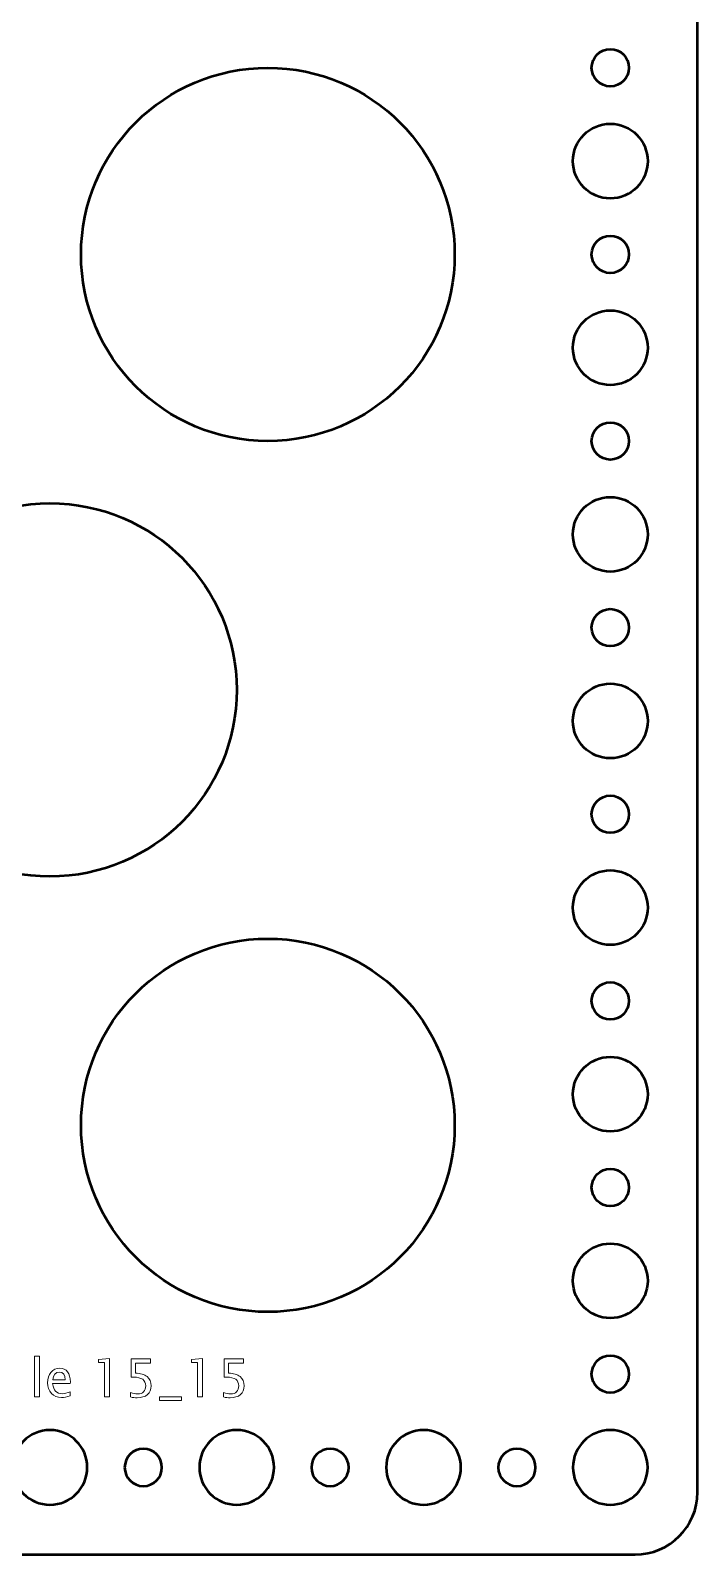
# Model space of a CAD drawing. Header units: centimetres. Extents: x -31.4 to 31.4, y -20.9 to 20.9.
# Drawn here: x 26.09 to 31.45, y -20.95 to -8.7 of the extents above; entities that cross this region are included whole.
import ezdxf

# ---------------------------------------------------------------- set-up
doc = ezdxf.new("R2010")
doc.units = ezdxf.units.CM
doc.header["$MEASUREMENT"] = 0
doc.layers.add('Layer 1', color=7, linetype='Continuous')

msp = doc.modelspace()

# ---------------------------------------------------------------- linework, layer by layer
at = {"layer": 'Layer 1', "lineweight": 53}
for centre, major_axis in [((30.75, -9), (0, 0.15)), ((28.00004, -10.50004), (0, 1.50004)), ((30.75001, -9.75001), (0, 0.30001)), ((30.75, -10.5), (0, 0.15)), ((30.75001, -11.25001), (0, 0.30001)), ((30.75, -12), (0, 0.15)), ((30.75001, -12.75001), (0, 0.30001)), ((26.25004, -14.00004), (0, 1.50004)), ((30.75, -13.5), (0, 0.15)), ((30.75001, -14.25001), (0, 0.30001)), ((30.75, -15), (0, 0.15)), ((30.75001, -15.75001), (0, 0.30001)), ((28.00004, -17.50004), (0, 1.50004)), ((30.75, -16.5), (0, 0.15)), ((30.75001, -17.25001), (0, 0.30001)), ((30.75, -18), (0, 0.15)), ((30.75001, -18.75001), (0, 0.30001)), ((30.75, -19.5), (0, 0.15))]:
    msp.add_ellipse(centre, major_axis=major_axis, ratio=1, dxfattribs=at)
for points, knots in [([(10.55, -20.45), (10.55, -20.45), (10.55, -0.55), (10.55, -0.55), (10.55, -0.55), (10.55, -0.27386), (10.77386, -0.05), (11.05, -0.05), (11.05, -0.05), (11.05, -0.05), (30.95, -0.05), (30.95, -0.05), (30.95, -0.05), (31.22614, -0.05), (31.45, -0.27386), (31.45, -0.55), (31.45, -0.55), (31.45, -0.55), (31.45, -20.45), (31.45, -20.45), (31.45, -20.45), (31.45, -20.72614), (31.22614, -20.95), (30.95, -20.95), (30.95, -20.95), (30.95, -20.95), (11.05, -20.95), (11.05, -20.95), (11.05, -20.95), (10.77386, -20.95), (10.55, -20.72614), (10.55, -20.45)], [0, 0, 0, 0, 0.11111111, 0.11111111, 0.11111111, 0.11111111, 0.22222222, 0.22222222, 0.22222222, 0.22222222, 0.33333333, 0.33333333, 0.33333333, 0.33333333, 0.44444444, 0.44444444, 0.44444444, 0.44444444, 0.55555556, 0.55555556, 0.55555556, 0.55555556, 0.66666667, 0.66666667, 0.66666667, 0.66666667, 0.77777778, 0.77777778, 0.77777778, 0.77777778, 1, 1, 1, 1]), ([(25.95, -20.25), (25.95, -20.08431), (26.08431, -19.95), (26.25, -19.95), (26.25, -19.95), (26.41569, -19.95), (26.55, -20.08431), (26.55, -20.25), (26.55, -20.25), (26.55, -20.41569), (26.41569, -20.55), (26.25, -20.55), (26.25, -20.55), (26.08431, -20.55), (25.95, -20.41569), (25.95, -20.25)], [0, 0, 0, 0, 0.2, 0.2, 0.2, 0.2, 0.4, 0.4, 0.4, 0.4, 0.6, 0.6, 0.6, 0.6, 1, 1, 1, 1]), ([(27.45, -20.25), (27.45, -20.08431), (27.58431, -19.95), (27.75, -19.95), (27.75, -19.95), (27.91569, -19.95), (28.05, -20.08431), (28.05, -20.25), (28.05, -20.25), (28.05, -20.41569), (27.91569, -20.55), (27.75, -20.55), (27.75, -20.55), (27.58431, -20.55), (27.45, -20.41569), (27.45, -20.25)], [0, 0, 0, 0, 0.2, 0.2, 0.2, 0.2, 0.4, 0.4, 0.4, 0.4, 0.6, 0.6, 0.6, 0.6, 1, 1, 1, 1]), ([(28.95, -20.25), (28.95, -20.08431), (29.08431, -19.95), (29.25, -19.95), (29.25, -19.95), (29.41569, -19.95), (29.55, -20.08431), (29.55, -20.25), (29.55, -20.25), (29.55, -20.41569), (29.41569, -20.55), (29.25, -20.55), (29.25, -20.55), (29.08431, -20.55), (28.95, -20.41569), (28.95, -20.25)], [0, 0, 0, 0, 0.2, 0.2, 0.2, 0.2, 0.4, 0.4, 0.4, 0.4, 0.6, 0.6, 0.6, 0.6, 1, 1, 1, 1]), ([(30.45, -20.25), (30.45, -20.08431), (30.58431, -19.95), (30.75, -19.95), (30.75, -19.95), (30.91569, -19.95), (31.05, -20.08431), (31.05, -20.25), (31.05, -20.25), (31.05, -20.41569), (30.91569, -20.55), (30.75, -20.55), (30.75, -20.55), (30.58431, -20.55), (30.45, -20.41569), (30.45, -20.25)], [0, 0, 0, 0, 0.2, 0.2, 0.2, 0.2, 0.4, 0.4, 0.4, 0.4, 0.6, 0.6, 0.6, 0.6, 1, 1, 1, 1]), ([(26.85, -20.25), (26.85, -20.16716), (26.91716, -20.1), (27, -20.1), (27, -20.1), (27.08284, -20.1), (27.15, -20.16716), (27.15, -20.25), (27.15, -20.25), (27.15, -20.33284), (27.08284, -20.4), (27, -20.4), (27, -20.4), (26.91716, -20.4), (26.85, -20.33284), (26.85, -20.25)], [0, 0, 0, 0, 0.2, 0.2, 0.2, 0.2, 0.4, 0.4, 0.4, 0.4, 0.6, 0.6, 0.6, 0.6, 1, 1, 1, 1]), ([(28.35, -20.25), (28.35, -20.16716), (28.41716, -20.1), (28.5, -20.1), (28.5, -20.1), (28.58284, -20.1), (28.65, -20.16716), (28.65, -20.25), (28.65, -20.25), (28.65, -20.33284), (28.58284, -20.4), (28.5, -20.4), (28.5, -20.4), (28.41716, -20.4), (28.35, -20.33284), (28.35, -20.25)], [0, 0, 0, 0, 0.2, 0.2, 0.2, 0.2, 0.4, 0.4, 0.4, 0.4, 0.6, 0.6, 0.6, 0.6, 1, 1, 1, 1]), ([(29.85, -20.25), (29.85, -20.16716), (29.91716, -20.1), (30, -20.1), (30, -20.1), (30.08284, -20.1), (30.15, -20.16716), (30.15, -20.25), (30.15, -20.25), (30.15, -20.33284), (30.08284, -20.4), (30, -20.4), (30, -20.4), (29.91716, -20.4), (29.85, -20.33284), (29.85, -20.25)], [0, 0, 0, 0, 0.2, 0.2, 0.2, 0.2, 0.4, 0.4, 0.4, 0.4, 0.6, 0.6, 0.6, 0.6, 1, 1, 1, 1])]:
    msp.add_open_spline(points, degree=3, knots=knots, dxfattribs=at)
at = {"layer": 'Layer 1', "color": 5, "lineweight": 9}
for points, knots in [([(26.12603, -19.68252), (26.12603, -19.68252), (26.12603, -19.35613), (26.12603, -19.35613), (26.12603, -19.35613), (26.12603, -19.35613), (26.16667, -19.35613), (26.16667, -19.35613), (26.16667, -19.35613), (26.16667, -19.35613), (26.16667, -19.68252), (26.16667, -19.68252), (26.16667, -19.68252), (26.16667, -19.68252), (26.12603, -19.68252), (26.12603, -19.68252)], [0, 0, 0, 0, 0.2, 0.2, 0.2, 0.2, 0.4, 0.4, 0.4, 0.4, 0.6, 0.6, 0.6, 0.6, 1, 1, 1, 1]), ([(26.41305, -19.67532), (26.38574, -19.68351), (26.36239, -19.6876), (26.34291, -19.6876), (26.34291, -19.6876), (26.30968, -19.6876), (26.28266, -19.67659), (26.26185, -19.65465), (26.26185, -19.65465), (26.24103, -19.63271), (26.23059, -19.60427), (26.23059, -19.56928), (26.23059, -19.56928), (26.23059, -19.53534), (26.23976, -19.50747), (26.25818, -19.48567), (26.25818, -19.48567), (26.27659, -19.46394), (26.30016, -19.45308), (26.32887, -19.45308), (26.32887, -19.45308), (26.35604, -19.45308), (26.37706, -19.46274), (26.39188, -19.48207), (26.39188, -19.48207), (26.4067, -19.50141), (26.4141, -19.52878), (26.4141, -19.56427), (26.4141, -19.56427), (26.4141, -19.56427), (26.41389, -19.57669), (26.41389, -19.57669), (26.41389, -19.57669), (26.41389, -19.57669), (26.27208, -19.57669), (26.27208, -19.57669), (26.27208, -19.57669), (26.278, -19.63031), (26.30418, -19.65712), (26.35053, -19.65712), (26.35053, -19.65712), (26.36754, -19.65712), (26.38835, -19.65232), (26.41305, -19.64273), (26.41305, -19.64273), (26.41305, -19.64273), (26.41305, -19.67532), (26.41305, -19.67532)], [0, 0, 0, 0, 0.07692308, 0.07692308, 0.07692308, 0.07692308, 0.15384615, 0.15384615, 0.15384615, 0.15384615, 0.23076923, 0.23076923, 0.23076923, 0.23076923, 0.30769231, 0.30769231, 0.30769231, 0.30769231, 0.38461538, 0.38461538, 0.38461538, 0.38461538, 0.46153846, 0.46153846, 0.46153846, 0.46153846, 0.53846154, 0.53846154, 0.53846154, 0.53846154, 0.61538462, 0.61538462, 0.61538462, 0.61538462, 0.69230769, 0.69230769, 0.69230769, 0.69230769, 0.76923077, 0.76923077, 0.76923077, 0.76923077, 0.84615385, 0.84615385, 0.84615385, 0.84615385, 1, 1, 1, 1]), ([(26.68842, -19.68252), (26.68842, -19.68252), (26.68842, -19.40693), (26.68842, -19.40693), (26.68842, -19.40693), (26.68842, -19.40693), (26.63974, -19.40693), (26.63974, -19.40693), (26.63974, -19.40693), (26.63974, -19.40693), (26.63974, -19.38153), (26.63974, -19.38153), (26.63974, -19.38153), (26.63974, -19.38153), (26.72906, -19.37391), (26.72906, -19.37391), (26.72906, -19.37391), (26.72906, -19.37391), (26.72906, -19.68252), (26.72906, -19.68252), (26.72906, -19.68252), (26.72906, -19.68252), (26.68842, -19.68252), (26.68842, -19.68252)], [0, 0, 0, 0, 0.14285714, 0.14285714, 0.14285714, 0.14285714, 0.28571429, 0.28571429, 0.28571429, 0.28571429, 0.42857143, 0.42857143, 0.42857143, 0.42857143, 0.57142857, 0.57142857, 0.57142857, 0.57142857, 0.71428571, 0.71428571, 0.71428571, 0.71428571, 1, 1, 1, 1]), ([(26.89685, -19.68379), (26.89685, -19.68379), (26.89685, -19.64738), (26.89685, -19.64738), (26.89685, -19.64738), (26.9171, -19.65557), (26.93629, -19.65966), (26.95463, -19.65966), (26.95463, -19.65966), (26.97467, -19.65966), (26.99047, -19.65373), (27.00197, -19.64188), (27.00197, -19.64188), (27.01347, -19.63003), (27.01919, -19.61373), (27.01919, -19.59299), (27.01919, -19.59299), (27.01919, -19.57069), (27.01107, -19.55362), (26.99485, -19.54183), (26.99485, -19.54183), (26.97862, -19.53005), (26.95512, -19.52419), (26.92443, -19.52419), (26.92443, -19.52419), (26.91731, -19.52419), (26.90976, -19.52469), (26.90193, -19.52568), (26.90193, -19.52568), (26.90193, -19.52568), (26.90193, -19.37645), (26.90193, -19.37645), (26.90193, -19.37645), (26.90193, -19.37645), (27.05687, -19.37645), (27.05687, -19.37645), (27.05687, -19.37645), (27.05687, -19.37645), (27.05687, -19.41201), (27.05687, -19.41201), (27.05687, -19.41201), (27.05687, -19.41201), (26.93749, -19.41201), (26.93749, -19.41201), (26.93749, -19.41201), (26.93749, -19.41201), (26.93749, -19.49287), (26.93749, -19.49287), (26.93749, -19.49287), (26.97686, -19.49287), (27.00755, -19.5019), (27.02963, -19.51996), (27.02963, -19.51996), (27.05171, -19.53795), (27.06279, -19.56293), (27.06279, -19.59489), (27.06279, -19.59489), (27.06279, -19.62466), (27.05277, -19.64795), (27.03274, -19.66481), (27.03274, -19.66481), (27.0127, -19.68167), (26.98504, -19.69014), (26.94976, -19.69014), (26.94976, -19.69014), (26.93403, -19.69014), (26.91639, -19.68802), (26.89685, -19.68379)], [0, 0, 0, 0, 0.05555556, 0.05555556, 0.05555556, 0.05555556, 0.11111111, 0.11111111, 0.11111111, 0.11111111, 0.16666667, 0.16666667, 0.16666667, 0.16666667, 0.22222222, 0.22222222, 0.22222222, 0.22222222, 0.27777778, 0.27777778, 0.27777778, 0.27777778, 0.33333333, 0.33333333, 0.33333333, 0.33333333, 0.38888889, 0.38888889, 0.38888889, 0.38888889, 0.44444444, 0.44444444, 0.44444444, 0.44444444, 0.5, 0.5, 0.5, 0.5, 0.55555556, 0.55555556, 0.55555556, 0.55555556, 0.61111111, 0.61111111, 0.61111111, 0.61111111, 0.66666667, 0.66666667, 0.66666667, 0.66666667, 0.72222222, 0.72222222, 0.72222222, 0.72222222, 0.77777778, 0.77777778, 0.77777778, 0.77777778, 0.83333333, 0.83333333, 0.83333333, 0.83333333, 0.88888889, 0.88888889, 0.88888889, 0.88888889, 1, 1, 1, 1]), ([(27.43547, -19.68252), (27.43547, -19.68252), (27.43547, -19.40693), (27.43547, -19.40693), (27.43547, -19.40693), (27.43547, -19.40693), (27.38679, -19.40693), (27.38679, -19.40693), (27.38679, -19.40693), (27.38679, -19.40693), (27.38679, -19.38153), (27.38679, -19.38153), (27.38679, -19.38153), (27.38679, -19.38153), (27.47611, -19.37391), (27.47611, -19.37391), (27.47611, -19.37391), (27.47611, -19.37391), (27.47611, -19.68252), (27.47611, -19.68252), (27.47611, -19.68252), (27.47611, -19.68252), (27.43547, -19.68252), (27.43547, -19.68252)], [0, 0, 0, 0, 0.14285714, 0.14285714, 0.14285714, 0.14285714, 0.28571429, 0.28571429, 0.28571429, 0.28571429, 0.42857143, 0.42857143, 0.42857143, 0.42857143, 0.57142857, 0.57142857, 0.57142857, 0.57142857, 0.71428571, 0.71428571, 0.71428571, 0.71428571, 1, 1, 1, 1]), ([(27.6439, -19.68379), (27.6439, -19.68379), (27.6439, -19.64738), (27.6439, -19.64738), (27.6439, -19.64738), (27.66415, -19.65557), (27.68334, -19.65966), (27.70168, -19.65966), (27.70168, -19.65966), (27.72172, -19.65966), (27.73752, -19.65373), (27.74902, -19.64188), (27.74902, -19.64188), (27.76052, -19.63003), (27.76624, -19.61373), (27.76624, -19.59299), (27.76624, -19.59299), (27.76624, -19.57069), (27.75812, -19.55362), (27.7419, -19.54183), (27.7419, -19.54183), (27.72567, -19.53005), (27.70217, -19.52419), (27.67148, -19.52419), (27.67148, -19.52419), (27.66436, -19.52419), (27.65681, -19.52469), (27.64898, -19.52568), (27.64898, -19.52568), (27.64898, -19.52568), (27.64898, -19.37645), (27.64898, -19.37645), (27.64898, -19.37645), (27.64898, -19.37645), (27.80392, -19.37645), (27.80392, -19.37645), (27.80392, -19.37645), (27.80392, -19.37645), (27.80392, -19.41201), (27.80392, -19.41201), (27.80392, -19.41201), (27.80392, -19.41201), (27.68454, -19.41201), (27.68454, -19.41201), (27.68454, -19.41201), (27.68454, -19.41201), (27.68454, -19.49287), (27.68454, -19.49287), (27.68454, -19.49287), (27.72391, -19.49287), (27.7546, -19.5019), (27.77668, -19.51996), (27.77668, -19.51996), (27.79876, -19.53795), (27.80984, -19.56293), (27.80984, -19.59489), (27.80984, -19.59489), (27.80984, -19.62466), (27.79982, -19.64795), (27.77979, -19.66481), (27.77979, -19.66481), (27.75975, -19.68167), (27.73209, -19.69014), (27.69681, -19.69014), (27.69681, -19.69014), (27.68108, -19.69014), (27.66344, -19.68802), (27.6439, -19.68379)], [0, 0, 0, 0, 0.05555556, 0.05555556, 0.05555556, 0.05555556, 0.11111111, 0.11111111, 0.11111111, 0.11111111, 0.16666667, 0.16666667, 0.16666667, 0.16666667, 0.22222222, 0.22222222, 0.22222222, 0.22222222, 0.27777778, 0.27777778, 0.27777778, 0.27777778, 0.33333333, 0.33333333, 0.33333333, 0.33333333, 0.38888889, 0.38888889, 0.38888889, 0.38888889, 0.44444444, 0.44444444, 0.44444444, 0.44444444, 0.5, 0.5, 0.5, 0.5, 0.55555556, 0.55555556, 0.55555556, 0.55555556, 0.61111111, 0.61111111, 0.61111111, 0.61111111, 0.66666667, 0.66666667, 0.66666667, 0.66666667, 0.72222222, 0.72222222, 0.72222222, 0.72222222, 0.77777778, 0.77777778, 0.77777778, 0.77777778, 0.83333333, 0.83333333, 0.83333333, 0.83333333, 0.88888889, 0.88888889, 0.88888889, 0.88888889, 1, 1, 1, 1]), ([(26.27419, -19.54621), (26.27419, -19.54621), (26.37325, -19.54621), (26.37325, -19.54621), (26.37325, -19.54621), (26.37325, -19.50444), (26.35766, -19.48355), (26.32654, -19.48355), (26.32654, -19.48355), (26.29522, -19.48355), (26.27779, -19.50444), (26.27419, -19.54621)], [0, 0, 0, 0, 0.25, 0.25, 0.25, 0.25, 0.5, 0.5, 0.5, 0.5, 1, 1, 1, 1]), ([(27.13067, -19.713), (27.13067, -19.713), (27.13067, -19.68252), (27.13067, -19.68252), (27.13067, -19.68252), (27.13067, -19.68252), (27.30678, -19.68252), (27.30678, -19.68252), (27.30678, -19.68252), (27.30678, -19.68252), (27.30678, -19.713), (27.30678, -19.713), (27.30678, -19.713), (27.30678, -19.713), (27.13067, -19.713), (27.13067, -19.713)], [0, 0, 0, 0, 0.2, 0.2, 0.2, 0.2, 0.4, 0.4, 0.4, 0.4, 0.6, 0.6, 0.6, 0.6, 1, 1, 1, 1])]:
    msp.add_open_spline(points, degree=3, knots=knots, dxfattribs=at)

doc.saveas('drawing.dxf')
